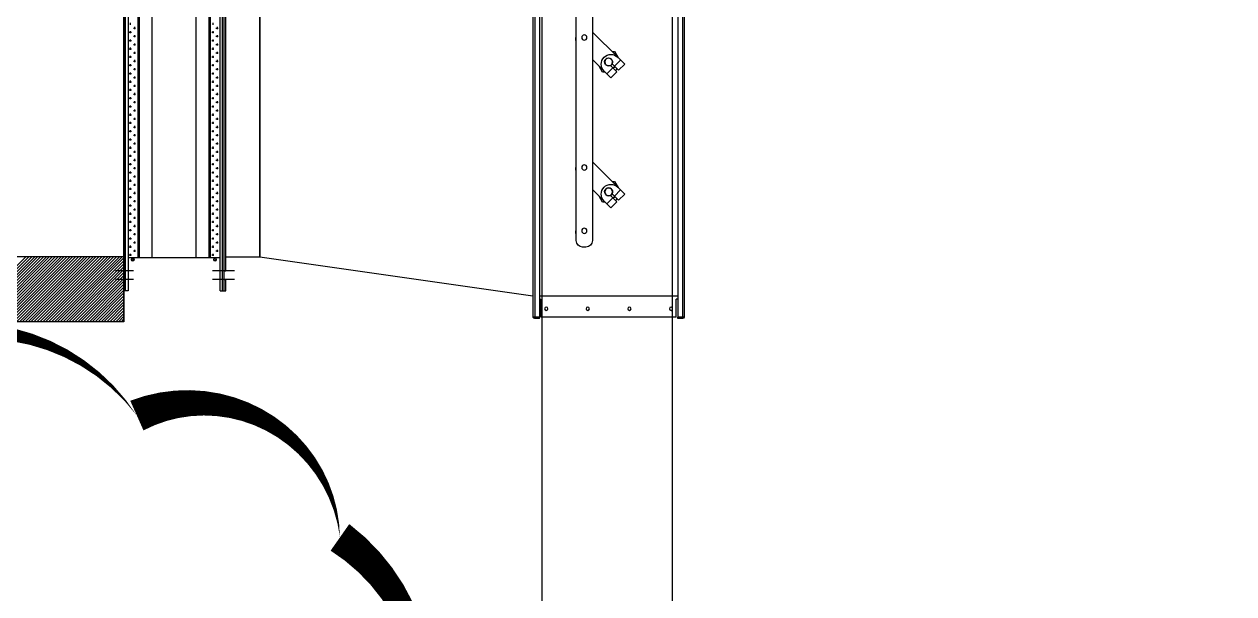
# Model space of a CAD drawing. Header units: millimetres. Extents: x -379292 to 1221486, y 92049 to 447512.
# Drawn here: x 411531 to 413392, y 272865 to 273742 of the extents above; entities that cross this region are included whole.
import ezdxf

# ---------------------------------------------------------------- set-up
doc = ezdxf.new("R2010")
doc.units = ezdxf.units.MM
doc.linetypes.add('CENTER', pattern=[2, 1.25, -0.25, 0.25, -0.25])
doc.layers.add('05_REV', color=5, linetype='Continuous')
doc.layers.add('05_WALL', color=3, linetype='Continuous')
doc.layers.add('_Systemair', color=3, linetype='Continuous', lineweight=30)
doc.layers.add('_Systemair Ventilation Equipments', color=7, linetype='Continuous', lineweight=30)

# ---------------------------------------------------------------- blocks, each defined once
blk = doc.blocks.new('GFL 1000')
at = {"layer": '_Systemair Ventilation Equipments'}
for p, q in [((9522.71, 3628.11), (9522.71, 3732.41)), ((9522.96, 3628.11), (9522.96, 3732.41)), ((9517.46, 3630.26), (9517.46, 3730.26)), ((9522.71, 3630.26), (9517.46, 3630.26)), ((9522.71, 3625.01), (9522.71, 3626.76)), ((9522.96, 3625.01), (9522.71, 3625.01)), ((9522.96, 3625.01), (9522.71, 3625.01)), ((9522.96, 3625.01), (9522.96, 3626.76))]:
    blk.add_line(p, q, dxfattribs=at)
at = {"layer": '_Systemair Ventilation Equipments', "linetype": 'CENTER'}
for p, q in [((9522.96, 3628.11), (9522.71, 3628.11)), ((9522.96, 3626.76), (9522.71, 3626.76))]:
    blk.add_line(p, q, dxfattribs=at)
blk = doc.blocks.new('RSA 1000')
at = {"layer": '_Systemair Ventilation Equipments'}
for p, q in [((9623.07, 3740.26), (9623.07, 3620.26)), ((9623.07, 3620.26), (9723.07, 3620.26))]:
    blk.add_line(p, q, dxfattribs=at)
at = {"layer": '_Systemair Ventilation Equipments', "color": 7, "linetype": 'Continuous'}
for p, q in [((9623.07, 3620.26), (9623.07, 3630.26)), ((9623.07, 3630.26), (9723.07, 3630.26))]:
    blk.add_line(p, q, dxfattribs=at)
at = {"layer": '_Systemair Ventilation Equipments', "color": 3, "linetype": 'Continuous'}
for p, q in [((9632.89, 3620.26), (9623.07, 3630.07)), ((9632.44, 3620.26), (9623.07, 3629.62)), ((9631.99, 3620.26), (9623.07, 3629.18)), ((9631.54, 3620.26), (9623.07, 3628.73)), ((9633.34, 3620.26), (9623.34, 3630.26)), ((9633.78, 3620.26), (9623.78, 3630.26)), ((9634.23, 3620.26), (9624.23, 3630.26)), ((9634.68, 3620.26), (9624.68, 3630.26)), ((9635.13, 3620.26), (9625.13, 3630.26)), ((9635.58, 3620.26), (9625.58, 3630.26)), ((9636.03, 3620.26), (9626.03, 3630.26)), ((9636.48, 3620.26), (9626.48, 3630.26)), ((9636.93, 3620.26), (9626.93, 3630.26)), ((9637.38, 3620.26), (9627.38, 3630.26)), ((9637.83, 3620.26), (9627.83, 3630.26)), ((9638.27, 3620.26), (9628.27, 3630.26)), ((9638.72, 3620.26), (9628.72, 3630.26)), ((9639.17, 3620.26), (9629.17, 3630.26)), ((9639.62, 3620.26), (9629.62, 3630.26)), ((9640.07, 3620.26), (9630.07, 3630.26)), ((9640.52, 3620.26), (9630.52, 3630.26)), ((9640.97, 3620.26), (9630.97, 3630.26)), ((9641.42, 3620.26), (9631.42, 3630.26)), ((9641.87, 3620.26), (9631.87, 3630.26)), ((9642.32, 3620.26), (9632.32, 3630.26)), ((9642.76, 3620.26), (9632.76, 3630.26)), ((9643.21, 3620.26), (9633.21, 3630.26)), ((9643.66, 3620.26), (9633.66, 3630.26)), ((9644.11, 3620.26), (9634.11, 3630.26)), ((9644.56, 3620.26), (9634.56, 3630.26)), ((9645.01, 3620.26), (9635.01, 3630.26)), ((9645.46, 3620.26), (9635.46, 3630.26)), ((9645.91, 3620.26), (9635.91, 3630.26)), ((9646.36, 3620.26), (9636.36, 3630.26)), ((9646.81, 3620.26), (9636.81, 3630.26)), ((9647.25, 3620.26), (9637.25, 3630.26)), ((9647.7, 3620.26), (9637.7, 3630.26)), ((9648.15, 3620.26), (9638.15, 3630.26)), ((9631.09, 3620.26), (9623.07, 3628.28)), ((9630.64, 3620.26), (9623.07, 3627.83)), ((9630.19, 3620.26), (9623.07, 3627.38)), ((9629.74, 3620.26), (9623.07, 3626.93)), ((9629.29, 3620.26), (9623.07, 3626.48)), ((9628.85, 3620.26), (9623.07, 3626.03)), ((9628.4, 3620.26), (9623.07, 3625.58)), ((9627.95, 3620.26), (9623.07, 3625.13)), ((9627.5, 3620.26), (9623.07, 3624.69)), ((9627.05, 3620.26), (9623.07, 3624.24)), ((9626.6, 3620.26), (9623.07, 3623.79)), ((9626.15, 3620.26), (9623.07, 3623.34)), ((9625.7, 3620.26), (9623.07, 3622.89)), ((9625.25, 3620.26), (9623.07, 3622.44)), ((9624.8, 3620.26), (9623.07, 3621.99)), ((9624.35, 3620.26), (9623.07, 3621.54)), ((9623.91, 3620.26), (9623.07, 3621.09)), ((9623.46, 3620.26), (9623.07, 3620.64))]:
    blk.add_line(p, q, dxfattribs=at)
blk = doc.blocks.new('EVH 1000')
at = {"layer": '_Systemair Ventilation Equipments'}
for p, q in [((9874.53, 3625.01), (9874.53, 3735.51)), ((9874.78, 3625.01), (9874.78, 3735.51)), ((9875.18, 3735.51), (9875.18, 3625.01)), ((9889.28, 3735.51), (9889.28, 3625.01)), ((9889.68, 3625.01), (9889.68, 3735.51)), ((9889.93, 3625.01), (9889.93, 3735.51)), ((9876.68, 3730.26), (9876.68, 3630.11)), ((9876.88, 3730.26), (9876.88, 3630.11)), ((9878.88, 3730.26), (9878.88, 3630.11)), ((9885.63, 3730.26), (9885.63, 3630.11)), ((9887.58, 3730.26), (9887.58, 3630.11)), ((9887.78, 3730.26), (9887.78, 3630.11)), ((9876.26, 3666.26), (9876.26, 3665.94)), ((9888.96, 3666.26), (9888.96, 3665.94)), ((9875.15, 3664.83), (9875.14, 3664.83)), ((9875.78, 3665.47), (9875.46, 3665.47)), ((9875.78, 3664.2), (9875.46, 3664.2)), ((9875.62, 3665.63), (9875.62, 3665.31)), ((9875.62, 3664.36), (9875.62, 3664.04)), ((9876.42, 3664.83), (9876.1, 3664.83)), ((9876.26, 3664.99), (9876.26, 3664.67)), ((9887.85, 3664.83), (9887.81, 3664.83)), ((9888.48, 3665.47), (9888.16, 3665.47)), ((9888.48, 3664.2), (9888.16, 3664.2)), ((9888.32, 3665.63), (9888.32, 3665.31)), ((9888.32, 3664.36), (9888.32, 3664.04)), ((9889.12, 3664.83), (9888.8, 3664.83)), ((9888.96, 3664.99), (9888.96, 3664.67)), ((9875.15, 3663.56), (9875.14, 3663.56)), ((9875.15, 3662.29), (9875.15, 3662.29)), ((9875.78, 3662.93), (9875.46, 3662.93)), ((9875.62, 3663.09), (9875.62, 3662.77)), ((9876.42, 3663.56), (9876.1, 3663.56)), ((9876.42, 3662.29), (9876.1, 3662.29)), ((9876.26, 3663.72), (9876.26, 3663.4)), ((9876.26, 3662.45), (9876.26, 3662.13)), ((9887.85, 3663.56), (9887.81, 3663.56)), ((9887.85, 3662.29), (9887.81, 3662.29)), ((9888.48, 3662.93), (9888.16, 3662.93)), ((9888.32, 3663.09), (9888.32, 3662.77)), ((9889.12, 3663.56), (9888.8, 3663.56)), ((9889.12, 3662.29), (9888.8, 3662.29)), ((9888.96, 3663.72), (9888.96, 3663.4)), ((9888.96, 3662.45), (9888.96, 3662.13)), ((9875.78, 3661.66), (9875.46, 3661.66)), ((9875.78, 3660.39), (9875.46, 3660.39)), ((9875.62, 3661.82), (9875.62, 3661.5)), ((9875.62, 3660.55), (9875.62, 3660.23)), ((9876.42, 3661.02), (9876.1, 3661.02)), ((9876.26, 3661.18), (9876.26, 3660.86)), ((9887.85, 3661.02), (9887.81, 3661.02)), ((9888.48, 3661.66), (9888.16, 3661.66)), ((9888.48, 3660.39), (9888.16, 3660.39)), ((9888.32, 3661.82), (9888.32, 3661.5)), ((9888.32, 3660.55), (9888.32, 3660.23)), ((9889.12, 3661.02), (9888.8, 3661.02)), ((9888.96, 3661.18), (9888.96, 3660.86)), ((9875.78, 3659.12), (9875.46, 3659.12)), ((9875.62, 3659.28), (9875.62, 3658.96)), ((9876.42, 3659.75), (9876.1, 3659.75)), ((9876.42, 3658.48), (9876.1, 3658.48)), ((9876.26, 3659.91), (9876.26, 3659.59)), ((9876.26, 3658.64), (9876.26, 3658.32)), ((9887.85, 3659.75), (9887.81, 3659.75)), ((9887.85, 3658.48), (9887.81, 3658.48)), ((9888.48, 3659.12), (9888.16, 3659.12)), ((9888.32, 3659.28), (9888.32, 3658.96)), ((9889.12, 3659.75), (9888.8, 3659.75)), ((9889.12, 3658.48), (9888.8, 3658.48)), ((9888.96, 3659.91), (9888.96, 3659.59)), ((9888.96, 3658.64), (9888.96, 3658.32)), ((9875.78, 3657.85), (9875.46, 3657.85)), ((9875.78, 3656.58), (9875.46, 3656.58)), ((9875.62, 3658.01), (9875.62, 3657.69)), ((9875.62, 3656.74), (9875.62, 3656.42)), ((9876.42, 3657.21), (9876.1, 3657.21)), ((9876.26, 3657.37), (9876.26, 3657.05)), ((9887.85, 3657.21), (9887.8, 3657.21)), ((9888.48, 3657.85), (9888.16, 3657.85)), ((9888.48, 3656.58), (9888.16, 3656.58)), ((9888.32, 3658.01), (9888.32, 3657.69)), ((9888.32, 3656.74), (9888.32, 3656.42)), ((9889.12, 3657.21), (9888.8, 3657.21)), ((9888.96, 3657.37), (9888.96, 3657.05)), ((9875.78, 3655.31), (9875.46, 3655.31)), ((9875.62, 3655.47), (9875.62, 3655.15)), ((9876.42, 3655.94), (9876.1, 3655.94)), ((9876.26, 3656.1), (9876.26, 3655.78)), ((9876.26, 3654.83), (9876.26, 3654.51)), ((9887.85, 3655.94), (9887.8, 3655.94)), ((9888.48, 3655.31), (9888.16, 3655.31)), ((9888.32, 3655.47), (9888.32, 3655.15)), ((9889.12, 3655.94), (9888.8, 3655.94)), ((9888.96, 3656.1), (9888.96, 3655.78)), ((9888.96, 3654.83), (9888.96, 3654.51)), ((9875.78, 3654.04), (9875.46, 3654.04)), ((9875.62, 3654.2), (9875.62, 3653.88)), ((9875.62, 3652.93), (9875.62, 3652.61)), ((9876.42, 3654.67), (9876.1, 3654.67)), ((9876.42, 3653.4), (9876.1, 3653.4)), ((9876.26, 3653.56), (9876.26, 3653.24)), ((9887.85, 3654.67), (9887.8, 3654.67)), ((9887.85, 3653.4), (9887.8, 3653.4)), ((9888.48, 3654.04), (9888.16, 3654.04)), ((9888.32, 3654.2), (9888.32, 3653.88)), ((9888.32, 3652.93), (9888.32, 3652.61)), ((9889.12, 3654.67), (9888.8, 3654.67)), ((9889.12, 3653.4), (9888.8, 3653.4)), ((9888.96, 3653.56), (9888.96, 3653.24)), ((9875.78, 3652.77), (9875.46, 3652.77)), ((9875.78, 3651.5), (9875.46, 3651.5)), ((9875.62, 3651.66), (9875.62, 3651.34)), ((9876.42, 3652.13), (9876.1, 3652.13)), ((9876.26, 3652.29), (9876.26, 3651.97)), ((9876.26, 3651.02), (9876.26, 3650.7)), ((9887.85, 3652.13), (9887.8, 3652.13)), ((9888.48, 3652.77), (9888.16, 3652.77)), ((9888.48, 3651.5), (9888.16, 3651.5)), ((9888.32, 3651.66), (9888.32, 3651.34)), ((9889.12, 3652.13), (9888.8, 3652.13)), ((9888.96, 3652.29), (9888.96, 3651.97)), ((9888.96, 3651.02), (9888.96, 3650.7)), ((9875.78, 3650.23), (9875.46, 3650.23)), ((9875.62, 3650.39), (9875.62, 3650.07)), ((9876.42, 3650.86), (9876.1, 3650.86)), ((9876.42, 3649.59), (9876.1, 3649.59)), ((9876.26, 3649.75), (9876.26, 3649.43)), ((9887.85, 3650.86), (9887.8, 3650.86)), ((9887.85, 3649.59), (9887.8, 3649.59)), ((9888.48, 3650.23), (9888.16, 3650.23)), ((9888.32, 3650.39), (9888.32, 3650.07)), ((9889.12, 3650.86), (9888.8, 3650.86)), ((9889.12, 3649.59), (9888.8, 3649.59)), ((9888.96, 3649.75), (9888.96, 3649.43)), ((9875.78, 3648.96), (9875.46, 3648.96)), ((9875.78, 3647.69), (9875.46, 3647.69)), ((9875.62, 3649.12), (9875.62, 3648.8)), ((9875.62, 3647.85), (9875.62, 3647.53)), ((9876.42, 3648.32), (9876.1, 3648.32)), ((9876.26, 3648.48), (9876.26, 3648.16)), ((9887.85, 3648.32), (9887.8, 3648.32)), ((9888.48, 3648.96), (9888.16, 3648.96)), ((9888.48, 3647.69), (9888.16, 3647.69)), ((9888.32, 3649.12), (9888.32, 3648.8)), ((9888.32, 3647.85), (9888.32, 3647.53)), ((9889.12, 3648.32), (9888.8, 3648.32)), ((9888.96, 3648.48), (9888.96, 3648.16)), ((9875.78, 3646.42), (9875.46, 3646.42)), ((9875.62, 3646.58), (9875.62, 3646.26)), ((9876.42, 3647.05), (9876.1, 3647.05)), ((9876.42, 3645.78), (9876.1, 3645.78)), ((9876.26, 3647.21), (9876.26, 3646.89)), ((9876.26, 3645.94), (9876.26, 3645.62)), ((9887.85, 3647.05), (9887.79, 3647.05)), ((9887.85, 3645.78), (9887.79, 3645.78)), ((9888.48, 3646.42), (9888.16, 3646.42)), ((9888.32, 3646.58), (9888.32, 3646.26)), ((9889.12, 3647.05), (9888.8, 3647.05)), ((9889.12, 3645.78), (9888.8, 3645.78)), ((9888.96, 3647.21), (9888.96, 3646.89)), ((9888.96, 3645.94), (9888.96, 3645.62)), ((9875.78, 3645.15), (9875.46, 3645.15)), ((9875.78, 3643.88), (9875.46, 3643.88)), ((9875.62, 3645.31), (9875.62, 3644.99)), ((9875.62, 3644.04), (9875.62, 3643.72)), ((9876.42, 3644.51), (9876.1, 3644.51)), ((9876.26, 3644.67), (9876.26, 3644.35)), ((9887.85, 3644.51), (9887.79, 3644.51)), ((9888.48, 3645.15), (9888.16, 3645.15)), ((9888.48, 3643.88), (9888.16, 3643.88)), ((9888.32, 3645.31), (9888.32, 3644.99)), ((9888.32, 3644.04), (9888.32, 3643.72)), ((9889.12, 3644.51), (9888.8, 3644.51)), ((9888.96, 3644.67), (9888.96, 3644.35)), ((9875.78, 3642.61), (9875.46, 3642.61)), ((9875.62, 3642.77), (9875.62, 3642.45)), ((9876.42, 3643.24), (9876.1, 3643.24)), ((9876.42, 3641.97), (9876.1, 3641.97)), ((9876.26, 3643.4), (9876.26, 3643.08)), ((9876.26, 3642.13), (9876.26, 3641.81)), ((9887.85, 3643.24), (9887.79, 3643.24)), ((9887.85, 3641.97), (9887.79, 3641.97)), ((9888.48, 3642.61), (9888.16, 3642.61)), ((9888.32, 3642.77), (9888.32, 3642.45)), ((9889.12, 3643.24), (9888.8, 3643.24)), ((9889.12, 3641.97), (9888.8, 3641.97)), ((9888.96, 3643.4), (9888.96, 3643.08)), ((9888.96, 3642.13), (9888.96, 3641.81)), ((9875.78, 3641.34), (9875.46, 3641.34)), ((9875.78, 3640.07), (9875.46, 3640.07)), ((9875.62, 3641.5), (9875.62, 3641.18)), ((9875.62, 3640.23), (9875.62, 3639.91)), ((9876.42, 3640.7), (9876.1, 3640.7)), ((9876.26, 3640.86), (9876.26, 3640.54)), ((9887.85, 3640.7), (9887.79, 3640.7)), ((9888.48, 3641.34), (9888.16, 3641.34)), ((9888.48, 3640.07), (9888.16, 3640.07)), ((9888.32, 3641.5), (9888.32, 3641.18)), ((9888.32, 3640.23), (9888.32, 3639.91)), ((9889.12, 3640.7), (9888.8, 3640.7)), ((9888.96, 3640.86), (9888.96, 3640.54)), ((9875.78, 3638.8), (9875.46, 3638.8)), ((9875.62, 3638.96), (9875.62, 3638.64)), ((9876.42, 3639.43), (9876.1, 3639.43)), ((9876.42, 3638.16), (9876.1, 3638.16)), ((9876.26, 3639.59), (9876.26, 3639.27)), ((9876.26, 3638.32), (9876.26, 3638)), ((9887.85, 3639.43), (9887.79, 3639.43)), ((9887.85, 3638.16), (9887.79, 3638.16)), ((9888.48, 3638.8), (9888.16, 3638.8)), ((9888.32, 3638.96), (9888.32, 3638.64)), ((9889.12, 3639.43), (9888.8, 3639.43)), ((9889.12, 3638.16), (9888.8, 3638.16)), ((9888.96, 3639.59), (9888.96, 3639.27)), ((9888.96, 3638.32), (9888.96, 3638)), ((9875.78, 3637.53), (9875.46, 3637.53)), ((9875.78, 3636.26), (9875.46, 3636.26)), ((9875.62, 3637.69), (9875.62, 3637.37)), ((9875.62, 3636.42), (9875.62, 3636.1)), ((9876.42, 3636.89), (9876.1, 3636.89)), ((9876.26, 3637.05), (9876.26, 3636.73)), ((9887.85, 3636.89), (9887.78, 3636.89)), ((9888.48, 3637.53), (9888.16, 3637.53)), ((9888.48, 3636.26), (9888.16, 3636.26)), ((9888.32, 3637.69), (9888.32, 3637.37)), ((9888.32, 3636.42), (9888.32, 3636.1)), ((9889.12, 3636.89), (9888.8, 3636.89)), ((9888.96, 3637.05), (9888.96, 3636.73)), ((9875.78, 3634.99), (9875.46, 3634.99)), ((9875.62, 3635.15), (9875.62, 3634.83)), ((9876.42, 3635.62), (9876.1, 3635.62)), ((9876.42, 3634.35), (9876.1, 3634.35)), ((9876.26, 3635.78), (9876.26, 3635.46)), ((9876.26, 3634.51), (9876.26, 3634.19)), ((9887.85, 3635.62), (9887.78, 3635.62)), ((9887.85, 3634.35), (9887.78, 3634.35)), ((9888.48, 3634.99), (9888.16, 3634.99)), ((9888.32, 3635.15), (9888.32, 3634.83)), ((9889.12, 3635.62), (9888.8, 3635.62)), ((9889.12, 3634.35), (9888.8, 3634.35)), ((9888.96, 3635.78), (9888.96, 3635.46)), ((9888.96, 3634.51), (9888.96, 3634.19)), ((9875.78, 3633.72), (9875.46, 3633.72)), ((9875.78, 3632.45), (9875.46, 3632.45)), ((9875.62, 3633.88), (9875.62, 3633.56)), ((9875.62, 3632.61), (9875.62, 3632.29)), ((9876.42, 3633.08), (9876.1, 3633.08)), ((9876.26, 3633.24), (9876.26, 3632.92)), ((9887.85, 3633.08), (9887.78, 3633.08)), ((9888.48, 3633.72), (9888.16, 3633.72)), ((9888.48, 3632.45), (9888.16, 3632.45)), ((9888.32, 3633.88), (9888.32, 3633.56)), ((9888.32, 3632.61), (9888.32, 3632.29)), ((9889.12, 3633.08), (9888.8, 3633.08)), ((9888.96, 3633.24), (9888.96, 3632.92)), ((9875.78, 3631.18), (9875.46, 3631.18)), ((9875.62, 3631.34), (9875.62, 3631.02)), ((9876.42, 3631.81), (9876.1, 3631.81)), ((9876.42, 3630.54), (9876.1, 3630.54)), ((9876.26, 3631.97), (9876.26, 3631.65)), ((9876.26, 3630.7), (9876.26, 3630.38)), ((9887.85, 3631.81), (9887.78, 3631.81)), ((9887.85, 3630.54), (9887.78, 3630.54)), ((9888.48, 3631.18), (9888.16, 3631.18)), ((9888.32, 3631.34), (9888.32, 3631.02)), ((9889.12, 3631.81), (9888.8, 3631.81)), ((9889.12, 3630.54), (9888.8, 3630.54)), ((9888.96, 3631.97), (9888.96, 3631.65)), ((9888.96, 3630.7), (9888.96, 3630.38)), ((9875.18, 3630.11), (9889.28, 3630.11)), ((9875.18, 3630.11), (9876.63, 3630.11)), ((9876.02, 3629.62), (9875.69, 3629.95)), ((9876.16, 3629.76), (9875.84, 3630.09)), ((9888.34, 3629.76), (9888.67, 3630.09)), ((9888.49, 3629.62), (9888.81, 3629.95)), ((9872.95, 3628.11), (9876.32, 3628.11)), ((9888.48, 3628.11), (9891.25, 3628.11)), ((9872.95, 3626.76), (9876.32, 3626.76)), ((9875.13, 3625.01), (9874.53, 3625.01)), ((9888.48, 3626.76), (9891.25, 3626.76)), ((9889.28, 3625.01), (9889.93, 3625.01))]:
    blk.add_line(p, q, dxfattribs=at)
for centre in [(9875.93, 3629.86), (9888.58, 3629.86)]:
    blk.add_circle(centre, 0.25, dxfattribs=at)
blk = doc.blocks.new('GDD 1000')
at = {"layer": '_Systemair Ventilation Equipments', "color": 1, "linetype": 'Continuous'}
for p, q in [((9687.64, 1438.18), (9687.64, 1319.33)), ((9687.94, 1438.18), (9687.94, 1319.33)), ((9688.64, 1438.18), (9688.64, 1319.33)), ((9709.94, 1438.18), (9709.94, 1319.33)), ((9710.64, 1438.18), (9710.64, 1319.33)), ((9710.94, 1438.18), (9710.94, 1319.33)), ((9701.78, 1430.13), (9701.78, 1331.13)), ((9704.28, 1331.13), (9704.28, 1430.13)), ((9701.76, 1363.23), (9697.87, 1359.34)), ((9696.81, 1358.28), (9697.87, 1359.34)), ((9697.45, 1358.92), (9698.38, 1357.98)), ((9698.36, 1360.23), (9697.81, 1359.28)), ((9698.76, 1360.23), (9698.36, 1360.23)), ((9699.99, 1357.22), (9701.78, 1359.01)), ((9696.81, 1358.28), (9697.75, 1357.34)), ((9697.75, 1357.34), (9698.75, 1358.34)), ((9698, 1357.09), (9698.99, 1358.09)), ((9698, 1357.09), (9698.93, 1356.16)), ((9698.02, 1357.62), (9698.2, 1357.31)), ((9698.63, 1357.73), (9699.57, 1356.79)), ((9698.93, 1356.16), (9699.99, 1357.22)), ((9699.81, 1357.03), (9700.21, 1357.03)), ((9700.21, 1357.03), (9700.76, 1357.99)), ((9701.76, 1343.23), (9697.87, 1339.34)), ((9698.36, 1340.23), (9697.81, 1339.28)), ((9698.76, 1340.23), (9698.36, 1340.23)), ((9696.81, 1338.28), (9697.87, 1339.34)), ((9696.81, 1338.28), (9697.75, 1337.34)), ((9697.45, 1338.92), (9698.38, 1337.98)), ((9697.75, 1337.34), (9698.75, 1338.34)), ((9698, 1337.09), (9698.99, 1338.09)), ((9699.99, 1337.22), (9701.78, 1339.01)), ((9700.21, 1337.03), (9700.76, 1337.99)), ((9698, 1337.09), (9698.93, 1336.16)), ((9698.02, 1337.62), (9698.2, 1337.31)), ((9698.63, 1337.73), (9699.57, 1336.79)), ((9698.93, 1336.16), (9699.99, 1337.22)), ((9699.81, 1337.03), (9700.21, 1337.03)), ((9702.78, 1330.13), (9703.28, 1330.13)), ((9709.94, 1322.63), (9688.64, 1322.63)), ((9688.64, 1322.09), (9688.89, 1322.09)), ((9688.89, 1319.33), (9688.89, 1322.09)), ((9709.94, 1322.09), (9709.69, 1322.09)), ((9709.69, 1319.33), (9709.69, 1322.09)), ((9687.64, 1319.33), (9688.64, 1319.33)), ((9687.94, 1319.13), (9687.94, 1319.33)), ((9687.94, 1319.13), (9688.64, 1319.13)), ((9688.64, 1319.13), (9688.64, 1319.33)), ((9688.89, 1319.33), (9709.69, 1319.33)), ((9709.94, 1319.33), (9710.94, 1319.33)), ((9709.94, 1319.13), (9709.94, 1319.33)), ((9709.94, 1319.13), (9710.64, 1319.13)), ((9710.64, 1319.13), (9710.64, 1319.33))]:
    blk.add_line(p, q, dxfattribs=at)
for centre, radius in [((9703.03, 1362.38), 0.4), ((9699.29, 1358.63), 0.6), ((9703.03, 1342.38), 0.4), ((9699.29, 1338.63), 0.6), ((9703.03, 1332.63), 0.4), ((9689.69, 1320.63), 0.25), ((9696.09, 1320.63), 0.25), ((9702.49, 1320.63), 0.25), ((9708.89, 1320.63), 0.25)]:
    blk.add_circle(centre, radius, dxfattribs=at)
for centre, radius, start, end in [((9702.82, 1362.17), 1.5, 133.8159, 135), ((9702.82, 1362.17), 1.5, 347.1742, 12.816), ((9698.93, 1358.28), 1.5, 315, 135), ((9699.29, 1358.63), 0.615, 241.5321, 208.4679), ((9699.29, 1358.63), 1.2, 216.6085, 233.3915), ((9699.29, 1358.63), 1.15, 216.2379, 233.7561), ((9699.29, 1358.63), 0.65, 209.3769, 240.6232), ((9702.82, 1342.17), 1.5, 133.8159, 135), ((9702.82, 1342.17), 1.5, 347.1742, 12.816), ((9698.93, 1338.28), 1.5, 315, 135), ((9699.29, 1338.63), 1.15, 216.2379, 233.7561), ((9699.29, 1338.63), 0.615, 241.5321, 208.4679), ((9699.29, 1338.63), 0.65, 209.3769, 240.6232), ((9699.29, 1338.63), 1.2, 216.6085, 233.3915), ((9702.82, 1332.42), 1.5, 133.8159, 135), ((9702.82, 1332.42), 1.5, 347.1742, 12.816), ((9702.78, 1331.13), 1, 180, 270), ((9703.28, 1331.13), 1, 270, 0), ((9687.94, 1319.43), 0.3, 199.2975, 270), ((9710.64, 1319.43), 0.3, 270, 340.7025)]:
    blk.add_arc(centre, radius, start, end, dxfattribs=at)
blk = doc.blocks.new('RED 1000')
at = {"layer": '_Systemair Ventilation Equipments', "color": 2}
for p, q in [((9805.33, 1434.63), (9805.33, 1322.63)), ((9847.33, 1428.63), (9847.33, 1328.63)), ((9847.33, 1328.63), (9805.33, 1322.63))]:
    blk.add_line(p, q, dxfattribs=at)
blk = doc.blocks.new('wdsdfgf')
at = {"layer": '_Systemair Ventilation Equipments', "xscale": 10, "yscale": 10, "zscale": 10}
for name, p in [('GDD 1000', (-31.6, 1534.8)), ('RSA 1000', (1476.1, -21481.4)), ('RED 1000', (-975.6, 1534.8)), ('GFL 1000', (2323.2, -21481.4)), ('EVH 1000', (-1192.5, -21481.4))]:
    blk.add_blockref(name, p, dxfattribs=at)
blk = doc.blocks.new('OtoParkBodrumKatMimari')
at = {"layer": '05_REV'}
blk.add_lwpolyline([(128412.7, 170109.9, 0, 50, 0.520567), (128912.7, 170109.9, 0, 50, 0.520567), (129412.7, 170109.9, 0, 50, 0.520567), (129912.7, 170109.9, 0, 50, 0.520567), (130412.7, 170109.9, 0, 50, 0.520567), (130889.1, 170133.5, 0, 50, 0.520567), (130889.1, 170633.5, 0, 50, 0.520567), (130889.1, 171133.5, 0, 50, 0.520567), (130889.1, 171633.5, 0, 50, 0.520567), (130889.1, 172133.5, 0, 50, 0.520567), (130576.7, 172321, 0, 50, 0.520567), (130076.7, 172321, 0, 50, 0.520567), (129576.7, 172321, 0, 50, 0.520567), (129076.7, 172321, 0, 50, 0.520567), (128576.7, 172321, 0, 50, 0.520567), (128076.7, 172321, 0, 50, 0.520567)], format="xyseb", dxfattribs=at)
at = {"layer": '05_WALL', "color": 8, "ltscale": 25}
for points in [[(135300, 170800), (127100, 170800), (127100, 171000), (131200, 171000), (131200, 177300)], [(131400, 177300), (131400, 171000), (135300, 171000)]]:
    blk.add_lwpolyline(points, dxfattribs=at)
at = {"layer": '_Systemair', "color": 7, "xscale": -1}
blk.add_blockref('wdsdfgf', (228263.7, 157744.3), dxfattribs=at)

msp = doc.modelspace()

# ---------------------------------------------------------------- block references
at = {"color": 8}
msp.add_blockref('OtoParkBodrumKatMimari', (281127.6, 100818.8), dxfattribs=at)

doc.saveas('drawing.dxf')
